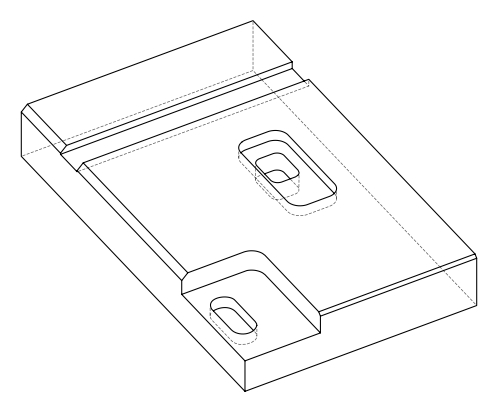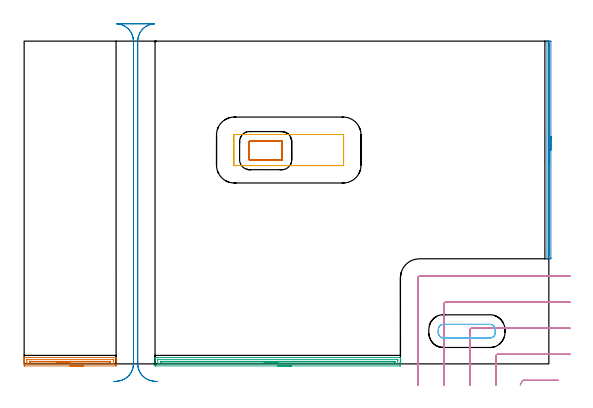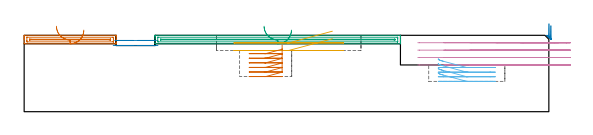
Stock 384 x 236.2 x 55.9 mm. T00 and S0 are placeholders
(PLAN: 8 operations, 3 tool changes, 20.1 min)
(1 AREA_MILL | FG_CHAMFER_SURFACE | UGT0205_001 | 1.78 min | 1370 mm3)
(2 AREA_MILL_1 | FG_CHAMFER_SURFACE_1 | UGT0205_001 | 2.68 min | 680 mm3)
(3 AREA_MILL_2 | FG_CHAMFER_SURFACE_2 | UGT0205_001 | 4.47 min | 3603 mm3)
(4 MILL_CORNER_NOTCH_RECTANGULAR | CORNER_NOTCH_RECTANGULAR | UGT0201_109 | Follow Part, ap 6.35, ae 75% | 5.02 min | 180260 mm3)
(5 MILL_RECTANGULAR_POCKET | POCKET_RECTANGULAR_STRAIGHT | UGT0201_109 | Follow Part, ap 6.35, ae 75% | 1.1 min | 54958 mm3)
(6 MILL_RECTANGULAR_POCKET_1 | POCKET_RECTANGULAR_STRAIGHT_1 | UGT0201_132 | Follow Part, ap 3.5, ae 75% | 1.19 min | 14769 mm3)
(7 MILL_RECTANGULAR_POCKET_2 | POCKET_RECTANGULAR_STRAIGHT_2 | UGT0201_132 | Follow Part, ap 3.5, ae 75% | 1.52 min | 19429 mm3)
(8 MILL_RECTANGULAR_SLOT | SLOT_RECTANGULAR | UGT0201_109 | Follow Part, ap 6.35, ae 75% | 2.36 min | 50368 mm3)
(TOOL UGT0205_001 | Chamfer Mill 20 x 3 x 45 deg. | D20 FL50 Z2)
(TOOL UGT0201_109 | End Mill 25.4 mm | D25.4 FL25 Z2)
(TOOL UGT0201_132 | Carbide End Mill 14.0 | D14 FL30 Z4)
(OP 1 AREA_MILL)
G17 G21 G94 G90
T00 M6
G54
G17 G0 G90 X43.65 Y-1.5 S1061 M3
G43 Z65.9 H0
Z59.7
G94 G1 X43.612 Z58.828 F250.
X43.498 Z57.964
X43.309 Z57.112
X43.047 Z56.28
X42.713 Z55.474
X42.31 Z54.7
X41.842 Z53.964
X41.31 Z53.272
X40.721 Z52.629
X40.078 Z52.04
X39.386 Z51.509
X38.65 Z51.04
X37.876 Z50.637
X37.07 Z50.303
X36.238 Z50.041
X35.386 Z49.852
X34.522 Z49.738
X33.65 Z49.7
X0.612
X0.156 Y-1.495 Z49.702
X0.01 Y-1.491 Z49.705
X0. Y-1.045 Z50.151
Y1.6 Z52.794
Y2.155 Z53.352
Y2.482 Z53.678
Y3.037 Z54.233
Y3.363 Z54.558
Y4.017 Z55.216
Y4.363 Z55.562
X0.006 Y4.695 Z55.886
X0.008 Y4.697 Z55.888
X0.166 Y4.7 Z55.9
X67.134
X67.292 Y4.697 Z55.888
X67.294 Y4.695 Z55.886
X67.3 Y4.363 Z55.562
Y4.017 Z55.216
Y3.363 Z54.558
Y2.155 Z53.352
Y1.6 Z52.794
Y-0.768 Z50.429
X67.297 Y-1.045 Z50.151
X67.29 Y-1.491 Z49.705
X67.144 Y-1.495 Z49.702
X66.688 Y-1.5 Z49.7
X33.65
Y-0.086 Z51.114
X2.398 Y-0.085 Z51.115
X2.318 Y-0.084 Z51.116
X2.029 Y-0.079 Z51.121
X2.01 Y0.015 Z51.215
X2.003 Y0.226 Z51.426
X2.001 Y0.718 Z51.918
X2. Y1.111 Z52.311
X2.002 Y2.873 Z54.073
X2.01 Y3.266 Z54.466
X2.013 Y3.28 Z54.48
X2.018 Y3.282 Z54.482
X2.042 Y3.284 Z54.484
X2.093 Y3.285 Z54.485
X2.194 Y3.286 Z54.486
X64.902 Y3.285 Z54.485
X64.982 Y3.284 Z54.484
X65.271 Y3.279 Z54.479
X65.29 Y3.185 Z54.385
X65.297 Y2.974 Z54.174
X65.299 Y2.482 Z53.682
X65.3 Y2.089 Z53.289
X65.298 Y0.327 Z51.527
X65.29 Y-0.067 Z51.133
X65.287 Y-0.08 Z51.12
X65.282 Y-0.082 Z51.118
X65.258 Y-0.084 Z51.116
X65.207 Y-0.085 Z51.115
X65.106 Y-0.086 Z51.114
X33.65
Y1.328 Z52.528
X4.458 Y1.329 Z52.529
X4.184 Y1.33 Z52.53
X4.092 Y1.332 Z52.532
X4.022 Y1.335 Z52.535
X4.01 Y1.34 Z52.54
X4.006 Y1.367 Z52.567
X4.003 Y1.419 Z52.619
X4.002 Y1.6 Z52.8
X4.003 Y1.778 Z52.978
X4.01 Y1.84 Z53.04
X4.02 Y1.865 Z53.065
X4.047 Y1.866 Z53.066
X4.184 Y1.869 Z53.069
X4.802 Y1.871 Z53.071
X5.077
X62.842
X63.116 Y1.87 Z53.07
X63.208 Y1.868 Z53.068
X63.278 Y1.865 Z53.065
X63.29 Y1.86 Z53.06
X63.294 Y1.833 Z53.033
X63.297 Y1.781 Z52.981
X63.298 Y1.6 Z52.8
X63.297 Y1.422 Z52.622
X63.29 Y1.36 Z52.56
X63.28 Y1.335 Z52.535
X63.253 Y1.334 Z52.534
X63.116 Y1.331 Z52.531
X62.498 Y1.329 Z52.529
X62.223 Y1.328 Z52.528
X33.65
X32.778 Z52.567
X31.914 Z52.68
X31.062 Z52.869
X30.23 Z53.132
X29.424 Z53.465
X28.65 Z53.868
X27.914 Z54.337
X27.222 Z54.868
X26.579 Z55.457
X25.99 Z56.101
X25.458 Z56.793
X24.99 Z57.528
X24.587 Z58.302
X24.253 Z59.108
X23.991 Z59.94
X23.802 Z60.792
X23.688 Z61.657
X23.65 Z62.528
G0 Z65.9
M5
M2
(OP 2 AREA_MILL_1)
G17 G21 G94 G90
T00 M6
G54
G17 G0 G90 X385.5 Y166.55 S1061 M3
G43 Z65.9 H0
Z63.
G94 G1 Y166.512 Z62.128 F250.
Y166.398 Z61.264
Y166.209 Z60.412
Y165.947 Z59.58
Y165.613 Z58.774
Y165.21 Z58.
Y164.741 Z57.264
Y164.21 Z56.572
Y163.621 Z55.929
Y162.978 Z55.34
Y162.286 Z54.809
Y161.55 Z54.34
Y160.776 Z53.937
Y159.97 Z53.603
Y159.138 Z53.341
Y158.286 Z53.152
Y157.422 Z53.038
Y156.55 Z53.
Y77.514
X385.499 Y77.348 Z53.001
X385.491 Y76.902 Z53.005
X385.272 Y76.9 Z53.225
X384.05 Z54.445
X383.02 Z55.479
X382.642 Y76.906 Z55.849
X382.603 Y76.91 Z55.888
X382.6 Y77.067 Z55.9
Y236.032
X382.603 Y236.19 Z55.888
X382.642 Y236.194 Z55.849
X383.021 Y236.2 Z55.479
X383.383 Z55.116
X384.05 Z54.445
X385.272 Z53.225
X385.491 Y236.198 Z53.005
X385.5 Y235.751 Z53.
Y156.55
X384.086 Z54.414
Y80.193
X384.084 Y79.3 Z54.416
X384.083 Y79.267 Z54.417
X384.05 Y78.973 Z54.45
X384.018 Y79.3 Z54.482
X384.015 Y79.335 Z54.485
X384.014 Y80.193 Z54.486
Y232.907
X384.016 Y233.8 Z54.484
X384.017 Y233.833 Z54.483
X384.05 Y234.127 Z54.45
X384.082 Y233.8 Z54.418
X384.085 Y233.765 Z54.415
X384.086 Y232.907 Z54.414
Y156.55
Y155.678 Z54.452
Y154.813 Z54.566
Y153.962 Z54.755
Y153.13 Z55.017
Y152.324 Z55.351
Y151.55 Z55.754
Y150.814 Z56.223
Y150.122 Z56.754
Y149.479 Z57.343
Y148.89 Z57.986
Y148.358 Z58.678
Y147.89 Z59.414
Y147.487 Z60.188
Y147.153 Z60.994
Y146.891 Z61.826
Y146.702 Z62.678
Y146.588 Z63.543
Y146.55 Z64.414
G0 Z65.9
M5
M2
(OP 3 AREA_MILL_2)
G17 G21 G94 G90
T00 M6
G54
G17 G0 G90 X195.6 Y-1.5 S1061 M3
G43 Z65.9 H0
Z59.7
G94 G1 X195.562 Z58.828 F250.
X195.448 Z57.964
X195.259 Z57.112
X194.997 Z56.28
X194.663 Z55.474
X194.26 Z54.7
X193.792 Z53.964
X193.26 Z53.272
X192.671 Z52.629
X192.028 Z52.04
X191.336 Z51.508
X190.6 Z51.04
X189.826 Z50.637
X189.02 Z50.303
X188.188 Z50.041
X187.336 Z49.852
X186.472 Z49.738
X185.6 Z49.7
X96.399
X95.944 Y-1.495 Z49.703
X95.809 Y-1.491 Z49.705
X95.8 Y-1.045 Z50.151
Y0.718 Z51.913
Y2.179 Z53.376
Y3.363 Z54.558
Y3.969 Z55.168
Y4.245 Z55.444
Y4.388 Z55.588
X95.81 Y4.694 Z55.893
X95.953 Y4.7 Z55.9
X275.247
X275.39 Y4.694 Z55.893
X275.4 Y4.387 Z55.587
Y3.969 Z55.168
Y3.363 Z54.558
Y1.297 Z52.494
Y0.718 Z51.913
Y0.126 Z51.321
Y-0.163 Z51.032
Y-0.756 Z50.44
X275.397 Y-1.045 Z50.151
X275.391 Y-1.491 Z49.705
X275.256 Y-1.495 Z49.703
X274.801 Y-1.5 Z49.7
X185.6
Y-0.086 Z51.114
X98.183 Y-0.085 Z51.115
X98.103 Y-0.084 Z51.116
X97.82 Y-0.079 Z51.121
X97.81 Y0.013 Z51.213
X97.803 Y0.212 Z51.412
X97.801 Y0.718 Z51.918
X97.8 Y1.097 Z52.297
X97.802 Y2.859 Z54.059
X97.81 Y3.239 Z54.439
X97.812 Y3.28 Z54.48
X97.829 Y3.281 Z54.481
X97.878 Y3.284 Z54.484
X97.98 Y3.285 Z54.485
X98.183 Y3.286 Z54.486
X273.017 Y3.285 Z54.485
X273.097 Y3.284 Z54.484
X273.38 Y3.279 Z54.479
X273.39 Y3.187 Z54.387
X273.397 Y2.988 Z54.188
X273.399 Y2.482 Z53.682
X273.4 Y2.103 Z53.303
X273.398 Y0.341 Z51.541
X273.39 Y-0.039 Z51.161
X273.388 Y-0.08 Z51.12
X273.371 Y-0.081 Z51.119
X273.322 Y-0.084 Z51.116
X273.22 Y-0.085 Z51.115
X273.017 Y-0.086 Z51.114
X185.6
Y1.328 Z52.528
X100.242 Y1.329 Z52.529
X99.967 Y1.33 Z52.53
X99.876 Y1.332 Z52.532
X99.812 Y1.335 Z52.535
X99.807 Y1.435 Z52.635
X99.802 Y1.6 Z52.8
X99.801 Y1.764 Z52.964
X99.805 Y1.82 Z53.02
X99.81 Y1.859 Z53.059
X99.832 Y1.865 Z53.065
X99.967 Y1.867 Z53.067
X100.585 Y1.871 Z53.071
X270.958
X271.233 Y1.87 Z53.07
X271.324 Y1.868 Z53.068
X271.388 Y1.865 Z53.065
X271.393 Y1.765 Z52.965
X271.398 Y1.6 Z52.8
X271.399 Y1.436 Z52.636
X271.395 Y1.38 Z52.58
X271.39 Y1.341 Z52.541
X271.368 Y1.335 Z52.535
X271.233 Y1.333 Z52.533
X270.615 Y1.329 Z52.529
X185.6 Y1.328 Z52.528
X184.728 Z52.567
X183.864 Z52.68
X183.012 Z52.869
X182.18 Z53.132
X181.374 Z53.465
X180.6 Z53.868
X179.864 Z54.337
X179.172 Z54.868
X178.529 Z55.457
X177.94 Z56.101
X177.408 Z56.793
X176.94 Z57.528
X176.537 Z58.302
X176.203 Z59.108
X175.941 Z59.94
X175.752 Z60.792
X175.638 Z61.657
X175.6 Z62.528
G0 Z65.9
M5
M2
(OP 4 MILL_CORNER_NOTCH_RECTANGULAR)
G17 G21 G94 G90
T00 M6
G54
G17 G0 G90 X391.158 Y-12. S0 M3
G43 Z65.9 H0
Z50.475
G94 G1 X388.158 F250.
X365.561 F500.
G3 X364.433 Y-12.7 R1.27
G1 X363.087 Y-15.381 F250.
G0 Z65.9
X399.7 Y7.05
Z50.475
G1 X396.7
X346.514 F500.
G3 X345.25 Y5.786 R1.27
G1 Y-12.7
Y-15.7 F250.
G0 Z65.9
X399.7 Y26.1
Z50.475
G1 X396.7
X327.464 F500.
G3 X326.2 Y24.836 R1.27
G1 Y-12.7
Y-15.7 F250.
G0 Z65.9
X399.7 Y45.15
Z50.475
G1 X396.7
X308.415 F500.
G3 X307.15 Y43.885 R1.27
G1 Y-12.7
Y-15.7 F250.
G0 Z65.9
X399.7 Y64.2
Z50.475
G1 X396.7
X289.365 F500.
G3 X288.1 Y62.935 R1.27
G1 Y-12.7
Y-15.7 F250.
G0 Z65.9
X391.158 Y-12.
Z45.05
G1 X388.158
X365.561 F500.
G3 X364.433 Y-12.7 R1.27
G1 X363.087 Y-15.381 F250.
G0 Z65.9
X399.7 Y7.05
Z45.05
G1 X396.7
X346.514 F500.
G3 X345.25 Y5.786 R1.27
G1 Y-12.7
Y-15.7 F250.
G0 Z65.9
X399.7 Y26.1
Z45.05
G1 X396.7
X327.464 F500.
G3 X326.2 Y24.836 R1.27
G1 Y-12.7
Y-15.7 F250.
G0 Z65.9
X399.7 Y45.15
Z45.05
G1 X396.7
X308.415 F500.
G3 X307.15 Y43.885 R1.27
G1 Y-12.7
Y-15.7 F250.
G0 Z65.9
X399.7 Y64.2
Z45.05
G1 X396.7
X289.365 F500.
G3 X288.1 Y62.935 R1.27
G1 Y-12.7
Y-15.7 F250.
G0 Z65.9
X391.158 Y-12.
Z39.625
G1 X388.158
X365.561 F500.
G3 X364.433 Y-12.7 R1.27
G1 X363.087 Y-15.381 F250.
G0 Z65.9
X399.7 Y7.05
Z39.625
G1 X396.7
X346.514 F500.
G3 X345.25 Y5.786 R1.27
G1 Y-12.7
Y-15.7 F250.
G0 Z65.9
X399.7 Y26.1
Z39.625
G1 X396.7
X327.464 F500.
G3 X326.2 Y24.836 R1.27
G1 Y-12.7
Y-15.7 F250.
G0 Z65.9
X399.7 Y45.15
Z39.625
G1 X396.7
X308.415 F500.
G3 X307.15 Y43.885 R1.27
G1 Y-12.7
Y-15.7 F250.
G0 Z65.9
X399.7 Y64.2
Z39.625
G1 X396.7
X289.365 F500.
G3 X288.1 Y62.935 R1.27
G1 Y-12.7
Y-15.7 F250.
G0 Z65.9
X391.158 Y-12.
Z34.2
G1 X388.158
X365.561 F500.
G3 X364.433 Y-12.7 R1.27
G1 X363.087 Y-15.381 F250.
G0 Z65.9
X399.7 Y7.05
Z34.2
G1 X396.7
X346.514 F500.
G3 X345.25 Y5.786 R1.27
G1 Y-12.7
Y-15.7 F250.
G0 Z65.9
X399.7 Y26.1
Z34.2
G1 X396.7
X327.464 F500.
G3 X326.2 Y24.836 R1.27
G1 Y-12.7
Y-15.7 F250.
G0 Z65.9
X399.7 Y45.15
Z34.2
G1 X396.7
X308.415 F500.
G3 X307.15 Y43.885 R1.27
G1 Y-12.7
Y-15.7 F250.
G0 Z65.9
X399.7 Y64.2
Z34.2
G1 X396.7
X289.365 F500.
G3 X288.1 Y62.935 R1.27
G1 Y-12.7
Y-15.7 F250.
G0 Z65.9
M5
M2
(OP 5 MILL_RECTANGULAR_POCKET)
G17 G21 G94 G90
T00 M6
G54
G17 G0 G90 X225.559 Y167.9 S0 M3
G43 Z65.9 H0
Z58.9
G94 G1 X193.65 Z50.35 F250.
X153.8 F500.
G3 X153.5 Y167.6 R0.3
G1 Y145.4
G3 X153.8 Y145.1 R0.3
G1 X233.5
G3 X233.8 Y145.4 R0.3
G1 Y167.6
G3 X233.5 Y167.9 R0.3
G1 X193.65
X192.65
G0 X225.559 Z53.35
G1 X193.65 Z44.8 F250.
X153.8 F500.
G3 X153.5 Y167.6 R0.3
G1 Y145.4
G3 X153.8 Y145.1 R0.3
G1 X233.5
G3 X233.8 Y145.4 R0.3
G1 Y167.6
G3 X233.5 Y167.9 R0.3
G1 X193.65
X192.65
G0 Z65.9
M5
M2
(OP 6 MILL_RECTANGULAR_POCKET_1)
G17 G21 G94 G90
T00 M6
G54
G17 G0 G90 X303.1 Y23.551 S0 M3
G43 Z65.9 H0
Z38.68
G94 G1 Y22.8 Z38.479 F250.
Y22.605 Z38.427
X303.16 Y22.101 Z38.291
X303.286 Y21.609 Z38.155
X303.477 Y21.139 Z38.019
X303.728 Y20.698 Z37.883
X304.036 Y20.295 Z37.747
X304.395 Y19.936 Z37.611
X304.798 Y19.628 Z37.475
X305.239 Y19.377 Z37.339
X305.709 Y19.186 Z37.203
X306.201 Y19.06 Z37.067
X306.705 Y19. Z36.931
X323.95 Z32.31
X341. F500.
G3 X344.8 Y22.8 R3.8
G1 Y25.1
G3 X341. Y28.9 R3.8
G1 X306.9
G3 X303.1 Y25.1 R3.8
G1 Y22.8
G3 X306.9 Y19. R3.8
G1 X323.95
X324.95
G0 X303.1 Y23.551 Z35.31
G1 Y22.8 Z35.109 F250.
Y22.605 Z35.057
X303.16 Y22.101 Z34.921
X303.286 Y21.609 Z34.785
X303.477 Y21.139 Z34.649
X303.728 Y20.698 Z34.513
X304.036 Y20.295 Z34.377
X304.395 Y19.936 Z34.241
X304.798 Y19.628 Z34.105
X305.239 Y19.377 Z33.969
X305.709 Y19.186 Z33.833
X306.201 Y19.06 Z33.697
X306.705 Y19. Z33.561
X323.95 Z28.94
X341. F500.
G3 X344.8 Y22.8 R3.8
G1 Y25.1
G3 X341. Y28.9 R3.8
G1 X306.9
G3 X303.1 Y25.1 R3.8
G1 Y22.8
G3 X306.9 Y19. R3.8
G1 X323.95
X324.95
G0 X303.1 Y23.551 Z31.94
G1 Y22.8 Z31.739 F250.
Y22.605 Z31.687
X303.16 Y22.101 Z31.551
X303.286 Y21.609 Z31.415
X303.477 Y21.139 Z31.279
X303.728 Y20.698 Z31.143
X304.036 Y20.295 Z31.007
X304.395 Y19.936 Z30.871
X304.798 Y19.628 Z30.735
X305.239 Y19.377 Z30.599
X305.709 Y19.186 Z30.463
X306.201 Y19.06 Z30.327
X306.705 Y19. Z30.191
X323.95 Z25.57
X341. F500.
G3 X344.8 Y22.8 R3.8
G1 Y25.1
G3 X341. Y28.9 R3.8
G1 X306.9
G3 X303.1 Y25.1 R3.8
G1 Y22.8
G3 X306.9 Y19. R3.8
G1 X323.95
X324.95
G0 X303.1 Y23.551 Z28.57
G1 Y22.8 Z28.369 F250.
Y22.605 Z28.317
X303.16 Y22.101 Z28.181
X303.286 Y21.609 Z28.045
X303.477 Y21.139 Z27.909
X303.728 Y20.698 Z27.773
X304.036 Y20.295 Z27.637
X304.395 Y19.936 Z27.501
X304.798 Y19.628 Z27.365
X305.239 Y19.377 Z27.229
X305.709 Y19.186 Z27.093
X306.201 Y19.06 Z26.957
X306.705 Y19. Z26.821
X323.95 Z22.2
X341. F500.
G3 X344.8 Y22.8 R3.8
G1 Y25.1
G3 X341. Y28.9 R3.8
G1 X306.9
G3 X303.1 Y25.1 R3.8
G1 Y22.8
G3 X306.9 Y19. R3.8
G1 X323.95
X324.95
G0 Z65.9
M5
M2
(OP 7 MILL_RECTANGULAR_POCKET_2)
G17 G21 G94 G90
T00 M6
G54
G17 G0 G90 X188.8 Y151.207 S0 M3
G43 Z65.9 H0
Z48.833
G94 G1 Y162.7 Z45.754 F250.
Y162.755 Z45.739
X188.754 Y162.868 Z45.706
X188.668 Y162.954 Z45.674
X188.555 Y163. Z45.641
X188.5 Z45.626
X176.75 Z42.478
X165. F500.
G3 X164.7 Y162.7 R0.3
G1 Y149.4
G3 X165. Y149.1 R0.3
G1 X188.5
G3 X188.8 Y149.4 R0.3
G1 Y162.7
G3 X188.5 Y163. R0.3
G1 X176.75
X175.75
G0 X188.8 Y151.207 Z45.478
G1 Y162.7 Z42.398 F250.
Y162.755 Z42.383
X188.754 Y162.868 Z42.351
X188.668 Y162.954 Z42.318
X188.555 Y163. Z42.285
X188.5 Z42.271
X176.75 Z39.122
X165. F500.
G3 X164.7 Y162.7 R0.3
G1 Y149.4
G3 X165. Y149.1 R0.3
G1 X188.5
G3 X188.8 Y149.4 R0.3
G1 Y162.7
G3 X188.5 Y163. R0.3
G1 X176.75
X175.75
G0 X188.8 Y151.207 Z42.122
G1 Y162.7 Z39.043 F250.
Y162.755 Z39.028
X188.754 Y162.868 Z38.995
X188.668 Y162.954 Z38.962
X188.555 Y163. Z38.93
X188.5 Z38.915
X176.75 Z35.767
X165. F500.
G3 X164.7 Y162.7 R0.3
G1 Y149.4
G3 X165. Y149.1 R0.3
G1 X188.5
G3 X188.8 Y149.4 R0.3
G1 Y162.7
G3 X188.5 Y163. R0.3
G1 X176.75
X175.75
G0 X188.8 Y151.207 Z38.767
G1 Y162.7 Z35.687 F250.
Y162.755 Z35.672
X188.754 Y162.868 Z35.64
X188.668 Y162.954 Z35.607
X188.555 Y163. Z35.574
X188.5 Z35.559
X176.75 Z32.411
X165. F500.
G3 X164.7 Y162.7 R0.3
G1 Y149.4
G3 X165. Y149.1 R0.3
G1 X188.5
G3 X188.8 Y149.4 R0.3
G1 Y162.7
G3 X188.5 Y163. R0.3
G1 X176.75
X175.75
G0 X188.8 Y151.207 Z35.411
G1 Y162.7 Z32.331 F250.
Y162.755 Z32.317
X188.754 Y162.868 Z32.284
X188.668 Y162.954 Z32.251
X188.555 Y163. Z32.219
X188.5 Z32.204
X176.75 Z29.056
X165. F500.
G3 X164.7 Y162.7 R0.3
G1 Y149.4
G3 X165. Y149.1 R0.3
G1 X188.5
G3 X188.8 Y149.4 R0.3
G1 Y162.7
G3 X188.5 Y163. R0.3
G1 X176.75
X175.75
G0 X188.8 Y151.207 Z32.056
G1 Y162.7 Z28.976 F250.
Y162.755 Z28.961
X188.754 Y162.868 Z28.929
X188.668 Y162.954 Z28.896
X188.555 Y163. Z28.863
X188.5 Z28.848
X176.75 Z25.7
X165. F500.
G3 X164.7 Y162.7 R0.3
G1 Y149.4
G3 X165. Y149.1 R0.3
G1 X188.5
G3 X188.8 Y149.4 R0.3
G1 Y162.7
G3 X188.5 Y163. R0.3
G1 X176.75
X175.75
G0 Z65.9
M5
M2
(OP 8 MILL_RECTANGULAR_SLOT)
G17 G21 G94 G90
T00 M6
G54
G17 G0 G90 X96.821 Y-13.009 S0 M3
G43 Z65.9 H0
Z52.15
G94 G1 X93.857 Y-12.55 F250.
G2 X83.1 Y0. R12.7 F500.
G1 Y236.2
G2 X95.296 Y248.89 R12.7
G1 Y248.9
X67.804
Y248.89
G2 X80. Y236.2 R12.7
G1 Y0.
G2 X69.264 Y-12.547 R12.7
G1 X66.3 Y-13.011 F250.
G0 X97.921 Y-12.876 Z48.4
G1 X94.928 Y-12.67
G2 X83.1 Y0. R12.7 F500.
G1 Y236.2
G2 X95.296 Y248.89 R12.7
G1 X67.804
G2 X80. Y236.2 R12.7
G1 Y0.
G2 X68.172 Y-12.67 R12.7
G1 X65.179 Y-12.876 F250.
G0 Z65.9
M5
M2
